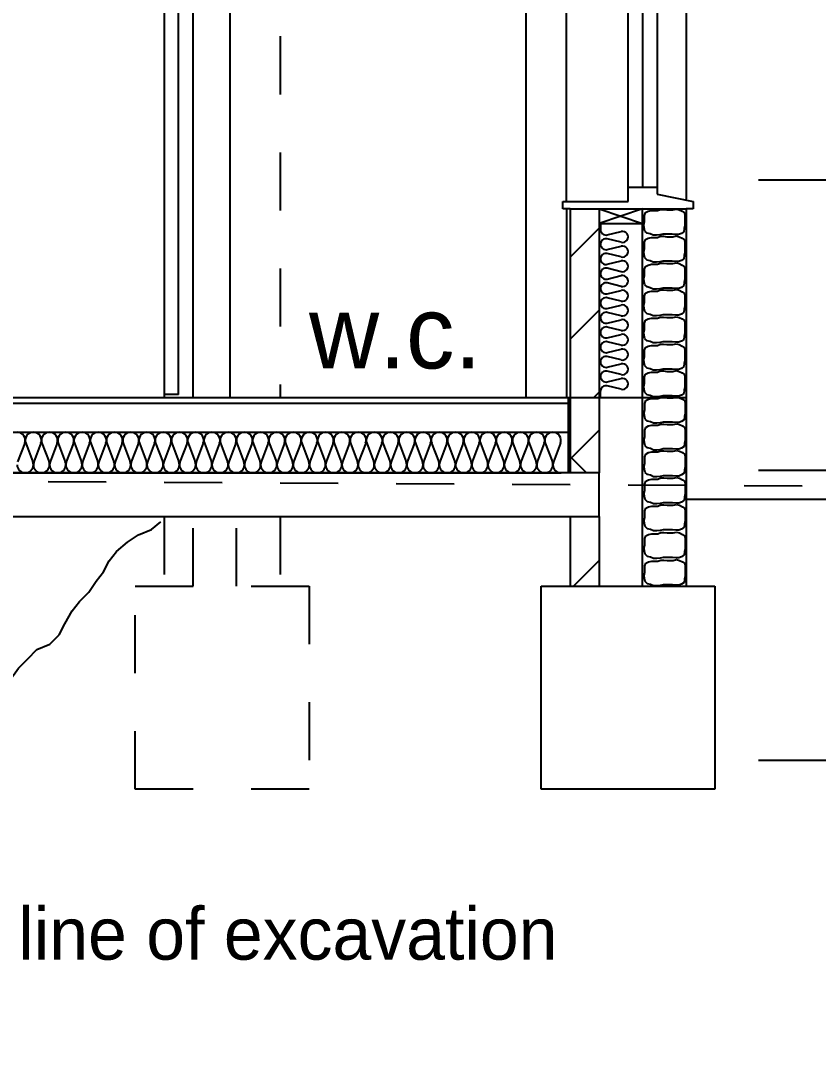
# Model space of a CAD drawing. Header units: millimetres. Extents: x -21022 to 21192, y -14865 to 14865.
# Drawn here: x 7305 to 10057, y 2224 to 5773 of the extents above; entities that cross this region are included whole.
import ezdxf

# ---------------------------------------------------------------- set-up
doc = ezdxf.new("R2010")
doc.units = ezdxf.units.MM
for name, pattern in [('BORDER', [16, 13, -1, 1, -1]), ('CENTER', [16, 9, -2, 3, -2]), ('HIDDEN', [16, 2, -2, 2, -2, 2, -2, 2, -2])]:
    doc.linetypes.add(name, pattern=pattern)
doc.layers.add('00_-_SECTIONS', color=7, linetype='Continuous', true_color=0xffffff)

# ---------------------------------------------------------------- blocks, each defined once
blk = doc.blocks.new('C866A69E')
at = {"layer": '00_-_SECTIONS', "color": 8, "linetype": 'BORDER', "ltscale": 100}
for p, q in [((2.4, 68.5), (6, 78.1)), ((6, 78.1), (15.6, 82.9)), ((15.6, 82.9), (26.4, 85.3)), ((26.4, 85.3), (37.3, 85.3)), ((37.3, 85.3), (48.1, 85.3)), ((48.1, 85.3), (57.7, 89)), ((57.7, 89), (68.5, 89)), ((68.5, 89), (79.3, 87.8)), ((79.3, 87.8), (90.2, 87.8)), ((90.2, 87.8), (101, 87.8)), ((101, 87.8), (111.8, 90.2)), ((111.8, 90.2), (122.6, 87.8)), ((122.6, 87.8), (132.2, 82.9)), ((132.2, 82.9), (140.6, 76.9)), ((140.6, 76.9), (141.8, 66.1)), ((0, 36.1), (2.4, 46.9)), ((1.2, 25.2), (0, 36.1)), ((2.4, 57.7), (2.4, 68.5)), ((2.4, 46.9), (2.4, 57.7)), ((141.8, 66.1), (141.8, 55.3)), ((141.8, 55.3), (141.8, 44.5)), ((141.8, 44.5), (141.8, 33.7)), ((3.6, 14.4), (1.2, 25.2)), ((12, 7.2), (3.6, 14.4)), ((22.8, 4.8), (12, 7.2)), ((32.5, 0), (22.8, 4.8)), ((55.3, 1.2), (44.5, 0)), ((66.1, 3.6), (55.3, 1.2)), ((76.9, 3.6), (66.1, 3.6)), ((87.8, 3.6), (76.9, 3.6)), ((98.6, 3.6), (87.8, 3.6)), ((109.4, 2.4), (98.6, 3.6)), ((120.2, 2.4), (109.4, 2.4)), ((129.8, 6), (120.2, 2.4)), ((138.2, 12), (129.8, 6)), ((139.4, 22.8), (138.2, 12)), ((141.8, 33.7), (139.4, 22.8)), ((44.5, 0), (32.5, 0))]:
    blk.add_line(p, q, dxfattribs=at)
blk = doc.blocks.new('99FFCC42')
at = {"layer": '00_-_SECTIONS', "color": 8, "linetype": 'CENTER', "ltscale": 100}
for p, q in [((19022.7, 5234.4), (21969.8, 5234.4)), ((19022.7, 4234.4), (21969.8, 4234.4)), ((19022.7, 3234.4), (21969.8, 3234.4))]:
    blk.add_line(p, q, dxfattribs=at)
blk = doc.blocks.new('EC732146')
at = {"layer": '00_-_SECTIONS', "linetype": 'Continuous', "ltscale": 100}
h = blk.add_hatch(dxfattribs=at)
h.set_pattern_fill('AR-SAND', color=1, scale=100, angle=45, style=0)
h.paths.add_polyline_path([(0, 0), (3514.9, 0), (3514.9, 100), (0, 100)])
at = {"layer": '00_-_SECTIONS', "color": 1, "linetype": 'Continuous', "ltscale": 100}
for p, q in [((0, 100), (3509.9, 100)), ((209.9, 0), (3509.9, 0))]:
    blk.add_line(p, q, dxfattribs=at)
blk = doc.blocks.new('544A94E0')
at = {"layer": '00_-_SECTIONS', "color": 8, "linetype": 'BORDER', "ltscale": 100}
for p, q in [((2.4, 68.5), (6, 78.1)), ((6, 78.1), (15.6, 82.9)), ((15.6, 82.9), (26.4, 85.3)), ((26.4, 85.3), (37.3, 85.3)), ((37.3, 85.3), (48.1, 85.3)), ((48.1, 85.3), (57.7, 89)), ((57.7, 89), (68.5, 89)), ((68.5, 89), (79.3, 87.8)), ((79.3, 87.8), (90.2, 87.8)), ((90.2, 87.8), (101, 87.8)), ((101, 87.8), (111.8, 90.2)), ((111.8, 90.2), (122.6, 87.8)), ((122.6, 87.8), (132.2, 82.9)), ((132.2, 82.9), (140.6, 76.9)), ((140.6, 76.9), (141.8, 66.1)), ((0, 36.1), (2.4, 46.9)), ((1.2, 25.2), (0, 36.1)), ((2.4, 57.7), (2.4, 68.5)), ((2.4, 46.9), (2.4, 57.7)), ((141.8, 66.1), (141.8, 55.3)), ((141.8, 55.3), (141.8, 44.5)), ((141.8, 44.5), (141.8, 33.7)), ((3.6, 14.4), (1.2, 25.2)), ((12, 7.2), (3.6, 14.4)), ((22.8, 4.8), (12, 7.2)), ((32.5, 0), (22.8, 4.8)), ((55.3, 1.2), (44.5, 0)), ((66.1, 3.6), (55.3, 1.2)), ((76.9, 3.6), (66.1, 3.6)), ((87.8, 3.6), (76.9, 3.6)), ((98.6, 3.6), (87.8, 3.6)), ((109.4, 2.4), (98.6, 3.6)), ((120.2, 2.4), (109.4, 2.4)), ((129.8, 6), (120.2, 2.4)), ((138.2, 12), (129.8, 6)), ((139.4, 22.8), (138.2, 12)), ((141.8, 33.7), (139.4, 22.8)), ((44.5, 0), (32.5, 0))]:
    blk.add_line(p, q, dxfattribs=at)
blk = doc.blocks.new('5E2A7712')
at = {"layer": '00_-_SECTIONS', "color": 8, "linetype": 'BORDER', "ltscale": 100}
for p, q in [((2.4, 68.5), (6, 78.1)), ((6, 78.1), (15.6, 82.9)), ((15.6, 82.9), (26.4, 85.3)), ((26.4, 85.3), (37.3, 85.3)), ((37.3, 85.3), (48.1, 85.3)), ((48.1, 85.3), (57.7, 89)), ((57.7, 89), (68.5, 89)), ((68.5, 89), (79.3, 87.8)), ((79.3, 87.8), (90.2, 87.8)), ((90.2, 87.8), (101, 87.8)), ((101, 87.8), (111.8, 90.2)), ((111.8, 90.2), (122.6, 87.8)), ((122.6, 87.8), (132.2, 82.9)), ((132.2, 82.9), (140.6, 76.9)), ((140.6, 76.9), (141.8, 66.1)), ((0, 36.1), (2.4, 46.9)), ((1.2, 25.2), (0, 36.1)), ((2.4, 57.7), (2.4, 68.5)), ((2.4, 46.9), (2.4, 57.7)), ((141.8, 66.1), (141.8, 55.3)), ((141.8, 55.3), (141.8, 44.5)), ((141.8, 44.5), (141.8, 33.7)), ((3.6, 14.4), (1.2, 25.2)), ((12, 7.2), (3.6, 14.4)), ((22.8, 4.8), (12, 7.2)), ((32.5, 0), (22.8, 4.8)), ((44.5, 0), (32.5, 0)), ((55.3, 1.2), (44.5, 0)), ((66.1, 3.6), (55.3, 1.2)), ((76.9, 3.6), (66.1, 3.6)), ((87.8, 3.6), (76.9, 3.6)), ((98.6, 3.6), (87.8, 3.6)), ((109.4, 2.4), (98.6, 3.6)), ((120.2, 2.4), (109.4, 2.4)), ((129.8, 6), (120.2, 2.4)), ((138.2, 12), (129.8, 6)), ((139.4, 22.8), (138.2, 12)), ((141.8, 33.7), (139.4, 22.8))]:
    blk.add_line(p, q, dxfattribs=at)
blk = doc.blocks.new('2D7B7182')
at = {"layer": '00_-_SECTIONS', "color": 8, "linetype": 'BORDER', "ltscale": 100}
for p, q in [((2.4, 68.5), (6, 78.1)), ((6, 78.1), (15.6, 82.9)), ((15.6, 82.9), (26.4, 85.3)), ((26.4, 85.3), (37.3, 85.3)), ((37.3, 85.3), (48.1, 85.3)), ((48.1, 85.3), (57.7, 89)), ((57.7, 89), (68.5, 89)), ((68.5, 89), (79.3, 87.8)), ((79.3, 87.8), (90.2, 87.8)), ((90.2, 87.8), (101, 87.8)), ((101, 87.8), (111.8, 90.2)), ((111.8, 90.2), (122.6, 87.8)), ((122.6, 87.8), (132.2, 82.9)), ((132.2, 82.9), (140.6, 76.9)), ((140.6, 76.9), (141.8, 66.1)), ((0, 36.1), (2.4, 46.9)), ((1.2, 25.2), (0, 36.1)), ((2.4, 57.7), (2.4, 68.5)), ((2.4, 46.9), (2.4, 57.7)), ((141.8, 66.1), (141.8, 55.3)), ((141.8, 55.3), (141.8, 44.5)), ((141.8, 44.5), (141.8, 33.7)), ((3.6, 14.4), (1.2, 25.2)), ((12, 7.2), (3.6, 14.4)), ((22.8, 4.8), (12, 7.2)), ((32.5, 0), (22.8, 4.8)), ((44.5, 0), (32.5, 0)), ((55.3, 1.2), (44.5, 0)), ((66.1, 3.6), (55.3, 1.2)), ((76.9, 3.6), (66.1, 3.6)), ((87.8, 3.6), (76.9, 3.6)), ((98.6, 3.6), (87.8, 3.6)), ((109.4, 2.4), (98.6, 3.6)), ((120.2, 2.4), (109.4, 2.4)), ((129.8, 6), (120.2, 2.4)), ((138.2, 12), (129.8, 6)), ((139.4, 22.8), (138.2, 12)), ((141.8, 33.7), (139.4, 22.8))]:
    blk.add_line(p, q, dxfattribs=at)
blk = doc.blocks.new('61BDB55B')
at = {"layer": '00_-_SECTIONS', "color": 8, "linetype": 'BORDER', "ltscale": 100}
for p, q in [((2.4, 68.5), (6, 78.1)), ((6, 78.1), (15.6, 82.9)), ((15.6, 82.9), (26.4, 85.3)), ((26.4, 85.3), (37.3, 85.3)), ((37.3, 85.3), (48.1, 85.3)), ((48.1, 85.3), (57.7, 89)), ((57.7, 89), (68.5, 89)), ((68.5, 89), (79.3, 87.8)), ((79.3, 87.8), (90.2, 87.8)), ((90.2, 87.8), (101, 87.8)), ((101, 87.8), (111.8, 90.2)), ((111.8, 90.2), (122.6, 87.8)), ((122.6, 87.8), (132.2, 82.9)), ((132.2, 82.9), (140.6, 76.9)), ((140.6, 76.9), (141.8, 66.1)), ((0, 36.1), (2.4, 46.9)), ((1.2, 25.2), (0, 36.1)), ((2.4, 57.7), (2.4, 68.5)), ((2.4, 46.9), (2.4, 57.7)), ((141.8, 66.1), (141.8, 55.3)), ((141.8, 55.3), (141.8, 44.5)), ((141.8, 44.5), (141.8, 33.7)), ((3.6, 14.4), (1.2, 25.2)), ((12, 7.2), (3.6, 14.4)), ((22.8, 4.8), (12, 7.2)), ((32.5, 0), (22.8, 4.8)), ((44.5, 0), (32.5, 0)), ((55.3, 1.2), (44.5, 0)), ((66.1, 3.6), (55.3, 1.2)), ((76.9, 3.6), (66.1, 3.6)), ((87.8, 3.6), (76.9, 3.6)), ((98.6, 3.6), (87.8, 3.6)), ((109.4, 2.4), (98.6, 3.6)), ((120.2, 2.4), (109.4, 2.4)), ((129.8, 6), (120.2, 2.4)), ((138.2, 12), (129.8, 6)), ((139.4, 22.8), (138.2, 12)), ((141.8, 33.7), (139.4, 22.8))]:
    blk.add_line(p, q, dxfattribs=at)
blk = doc.blocks.new('2ED6D844')
at = {"layer": '00_-_SECTIONS', "color": 4, "linetype": 'BORDER', "ltscale": 100}
for p, q in [((0, 0), (0, 260)), ((0, 260), (405, 260))]:
    blk.add_line(p, q, dxfattribs=at)
blk = doc.blocks.new('8A2011B0')
at = {"layer": '00_-_SECTIONS', "linetype": 'Continuous', "ltscale": 100}
h = blk.add_hatch(dxfattribs=at)
h.set_pattern_fill('AR-CONC', color=1, scale=100, angle=30, style=0)
h.paths.add_polyline_path([(28283.4, 12593.3), (27683.4, 12593.3), (27683.4, 13293.3), (27783.4, 13293.3), (28183.4, 13293.3), (28283.4, 13293.3)])
h = blk.add_hatch(dxfattribs=at)
h.set_pattern_fill('AR-CONC', color=1, scale=100, angle=30, style=0)
h.paths.add_polyline_path([(29683.4, 12593.3), (29083.4, 12593.3), (29083.4, 13293.3), (29183.4, 13293.3), (29583.4, 13293.3), (29683.4, 13293.3)])
at = {"layer": '00_-_SECTIONS', "color": 8, "linetype": 'HIDDEN', "ltscale": 100}
blk.add_line((28183.4, 16387.8), (28183.4, 13943.3), dxfattribs=at)
at = {"layer": '00_-_SECTIONS', "color": 1, "linetype": 'Continuous', "ltscale": 100}
for p, q in [((27783.4, 15993.3), (27783.4, 13943.3)), ((27833.4, 13953.3), (27833.4, 15993.3)), ((27883.4, 13943.3), (27883.4, 15993.3)), ((27833.4, 13953.3), (27783.4, 13953.3)), ((25878.4, 13943.3), (29178.4, 13943.3))]:
    blk.add_line(p, q, dxfattribs=at)
at = {"layer": '00_-_SECTIONS', "color": 4, "linetype": 'Continuous', "ltscale": 100}
for p, q in [((29583.4, 13593.3), (30583.4, 13593.3)), ((29083.4, 13293.3), (29683.4, 13293.3)), ((29083.4, 12593.3), (29083.4, 13293.3)), ((29683.4, 13293.3), (29683.4, 12593.3)), ((29683.4, 12593.3), (29083.4, 12593.3))]:
    blk.add_line(p, q, dxfattribs=at)
at = {"layer": '00_-_SECTIONS', "color": 1, "linetype": 'HIDDEN', "ltscale": 100}
for p, q in [((27783.4, 13533.3), (27783.4, 13293.3)), ((27883.4, 13293.3), (27883.4, 13533.3)), ((28033.4, 13293.3), (28033.4, 13533.3)), ((28183.4, 13533.3), (28183.4, 13293.3)), ((27683.4, 13293.3), (28283.4, 13293.3)), ((27683.4, 12593.3), (27683.4, 13293.3)), ((28283.4, 13293.3), (28283.4, 12593.3)), ((28283.4, 12593.3), (27683.4, 12593.3))]:
    blk.add_line(p, q, dxfattribs=at)
at = {"layer": '00_-_SECTIONS', "color": 15, "linetype": 'Continuous', "ltscale": 100}
blk.add_text('line of excavation', height=180, dxfattribs=at).set_placement((27280.3, 12005.9))
blk = doc.blocks.new('E2D6A182')
at = {"layer": '00_-_SECTIONS', "color": 8, "linetype": 'BORDER', "ltscale": 100}
for p, q in [((2.4, 68.5), (6, 78.1)), ((6, 78.1), (15.6, 82.9)), ((15.6, 82.9), (26.4, 85.3)), ((26.4, 85.3), (37.3, 85.3)), ((37.3, 85.3), (48.1, 85.3)), ((48.1, 85.3), (57.7, 89)), ((57.7, 89), (68.5, 89)), ((68.5, 89), (79.3, 87.8)), ((79.3, 87.8), (90.2, 87.8)), ((90.2, 87.8), (101, 87.8)), ((101, 87.8), (111.8, 90.2)), ((111.8, 90.2), (122.6, 87.8)), ((122.6, 87.8), (132.2, 82.9)), ((132.2, 82.9), (140.6, 76.9)), ((140.6, 76.9), (141.8, 66.1)), ((0, 36.1), (2.4, 46.9)), ((1.2, 25.2), (0, 36.1)), ((2.4, 57.7), (2.4, 68.5)), ((2.4, 46.9), (2.4, 57.7)), ((141.8, 66.1), (141.8, 55.3)), ((141.8, 55.3), (141.8, 44.5)), ((141.8, 44.5), (141.8, 33.7)), ((3.6, 14.4), (1.2, 25.2)), ((12, 7.2), (3.6, 14.4)), ((22.8, 4.8), (12, 7.2)), ((32.5, 0), (22.8, 4.8)), ((44.5, 0), (32.5, 0)), ((55.3, 1.2), (44.5, 0)), ((66.1, 3.6), (55.3, 1.2)), ((76.9, 3.6), (66.1, 3.6)), ((87.8, 3.6), (76.9, 3.6)), ((98.6, 3.6), (87.8, 3.6)), ((109.4, 2.4), (98.6, 3.6)), ((120.2, 2.4), (109.4, 2.4)), ((129.8, 6), (120.2, 2.4)), ((138.2, 12), (129.8, 6)), ((139.4, 22.8), (138.2, 12)), ((141.8, 33.7), (139.4, 22.8))]:
    blk.add_line(p, q, dxfattribs=at)
blk = doc.blocks.new('A4547C08')
at = {"layer": '00_-_SECTIONS', "color": 8, "linetype": 'BORDER', "ltscale": 100}
for p, q in [((2.4, 68.5), (6, 78.1)), ((6, 78.1), (15.6, 82.9)), ((15.6, 82.9), (26.4, 85.3)), ((26.4, 85.3), (37.3, 85.3)), ((37.3, 85.3), (48.1, 85.3)), ((48.1, 85.3), (57.7, 89)), ((57.7, 89), (68.5, 89)), ((68.5, 89), (79.3, 87.8)), ((79.3, 87.8), (90.2, 87.8)), ((90.2, 87.8), (101, 87.8)), ((101, 87.8), (111.8, 90.2)), ((111.8, 90.2), (122.6, 87.8)), ((122.6, 87.8), (132.2, 82.9)), ((132.2, 82.9), (140.6, 76.9)), ((140.6, 76.9), (141.8, 66.1)), ((0, 36.1), (2.4, 46.9)), ((1.2, 25.2), (0, 36.1)), ((2.4, 57.7), (2.4, 68.5)), ((2.4, 46.9), (2.4, 57.7)), ((141.8, 66.1), (141.8, 55.3)), ((141.8, 55.3), (141.8, 44.5)), ((141.8, 44.5), (141.8, 33.7)), ((3.6, 14.4), (1.2, 25.2)), ((12, 7.2), (3.6, 14.4)), ((22.8, 4.8), (12, 7.2)), ((32.5, 0), (22.8, 4.8)), ((55.3, 1.2), (44.5, 0)), ((66.1, 3.6), (55.3, 1.2)), ((76.9, 3.6), (66.1, 3.6)), ((87.8, 3.6), (76.9, 3.6)), ((98.6, 3.6), (87.8, 3.6)), ((109.4, 2.4), (98.6, 3.6)), ((120.2, 2.4), (109.4, 2.4)), ((129.8, 6), (120.2, 2.4)), ((138.2, 12), (129.8, 6)), ((139.4, 22.8), (138.2, 12)), ((141.8, 33.7), (139.4, 22.8)), ((44.5, 0), (32.5, 0))]:
    blk.add_line(p, q, dxfattribs=at)
blk = doc.blocks.new('1F99DC0F')
at = {"layer": '00_-_SECTIONS', "color": 8, "linetype": 'BORDER', "ltscale": 100}
for p, q in [((2.4, 68.5), (6, 78.1)), ((6, 78.1), (15.6, 82.9)), ((15.6, 82.9), (26.4, 85.3)), ((26.4, 85.3), (37.3, 85.3)), ((37.3, 85.3), (48.1, 85.3)), ((48.1, 85.3), (57.7, 89)), ((57.7, 89), (68.5, 89)), ((68.5, 89), (79.3, 87.8)), ((79.3, 87.8), (90.2, 87.8)), ((90.2, 87.8), (101, 87.8)), ((101, 87.8), (111.8, 90.2)), ((111.8, 90.2), (122.6, 87.8)), ((122.6, 87.8), (132.2, 82.9)), ((132.2, 82.9), (140.6, 76.9)), ((140.6, 76.9), (141.8, 66.1)), ((0, 36.1), (2.4, 46.9)), ((1.2, 25.2), (0, 36.1)), ((2.4, 57.7), (2.4, 68.5)), ((2.4, 46.9), (2.4, 57.7)), ((141.8, 66.1), (141.8, 55.3)), ((141.8, 55.3), (141.8, 44.5)), ((141.8, 44.5), (141.8, 33.7)), ((3.6, 14.4), (1.2, 25.2)), ((12, 7.2), (3.6, 14.4)), ((22.8, 4.8), (12, 7.2)), ((32.5, 0), (22.8, 4.8)), ((55.3, 1.2), (44.5, 0)), ((66.1, 3.6), (55.3, 1.2)), ((76.9, 3.6), (66.1, 3.6)), ((87.8, 3.6), (76.9, 3.6)), ((98.6, 3.6), (87.8, 3.6)), ((109.4, 2.4), (98.6, 3.6)), ((120.2, 2.4), (109.4, 2.4)), ((129.8, 6), (120.2, 2.4)), ((138.2, 12), (129.8, 6)), ((139.4, 22.8), (138.2, 12)), ((141.8, 33.7), (139.4, 22.8)), ((44.5, 0), (32.5, 0))]:
    blk.add_line(p, q, dxfattribs=at)
blk = doc.blocks.new('6A2D6F46')
at = {"layer": '00_-_SECTIONS', "color": 8, "linetype": 'BORDER', "ltscale": 100}
for p, q in [((2.4, 68.5), (6, 78.1)), ((6, 78.1), (15.6, 82.9)), ((15.6, 82.9), (26.4, 85.3)), ((26.4, 85.3), (37.3, 85.3)), ((37.3, 85.3), (48.1, 85.3)), ((48.1, 85.3), (57.7, 89)), ((57.7, 89), (68.5, 89)), ((68.5, 89), (79.3, 87.8)), ((79.3, 87.8), (90.2, 87.8)), ((90.2, 87.8), (101, 87.8)), ((101, 87.8), (111.8, 90.2)), ((111.8, 90.2), (122.6, 87.8)), ((122.6, 87.8), (132.2, 82.9)), ((132.2, 82.9), (140.6, 76.9)), ((140.6, 76.9), (141.8, 66.1)), ((0, 36.1), (2.4, 46.9)), ((1.2, 25.2), (0, 36.1)), ((2.4, 57.7), (2.4, 68.5)), ((2.4, 46.9), (2.4, 57.7)), ((141.8, 66.1), (141.8, 55.3)), ((141.8, 55.3), (141.8, 44.5)), ((141.8, 44.5), (141.8, 33.7)), ((3.6, 14.4), (1.2, 25.2)), ((12, 7.2), (3.6, 14.4)), ((22.8, 4.8), (12, 7.2)), ((32.5, 0), (22.8, 4.8)), ((55.3, 1.2), (44.5, 0)), ((66.1, 3.6), (55.3, 1.2)), ((76.9, 3.6), (66.1, 3.6)), ((87.8, 3.6), (76.9, 3.6)), ((98.6, 3.6), (87.8, 3.6)), ((109.4, 2.4), (98.6, 3.6)), ((120.2, 2.4), (109.4, 2.4)), ((129.8, 6), (120.2, 2.4)), ((138.2, 12), (129.8, 6)), ((139.4, 22.8), (138.2, 12)), ((141.8, 33.7), (139.4, 22.8)), ((44.5, 0), (32.5, 0))]:
    blk.add_line(p, q, dxfattribs=at)
blk = doc.blocks.new('677AA0E2')
at = {"layer": '00_-_SECTIONS', "color": 8, "linetype": 'BORDER', "ltscale": 100}
for p, q in [((2.4, 68.5), (6, 78.1)), ((6, 78.1), (15.6, 82.9)), ((15.6, 82.9), (26.4, 85.3)), ((26.4, 85.3), (37.3, 85.3)), ((37.3, 85.3), (48.1, 85.3)), ((48.1, 85.3), (57.7, 89)), ((57.7, 89), (68.5, 89)), ((68.5, 89), (79.3, 87.8)), ((79.3, 87.8), (90.2, 87.8)), ((90.2, 87.8), (101, 87.8)), ((101, 87.8), (111.8, 90.2)), ((111.8, 90.2), (122.6, 87.8)), ((122.6, 87.8), (132.2, 82.9)), ((132.2, 82.9), (140.6, 76.9)), ((140.6, 76.9), (141.8, 66.1)), ((0, 36.1), (2.4, 46.9)), ((1.2, 25.2), (0, 36.1)), ((2.4, 57.7), (2.4, 68.5)), ((2.4, 46.9), (2.4, 57.7)), ((141.8, 66.1), (141.8, 55.3)), ((141.8, 55.3), (141.8, 44.5)), ((141.8, 44.5), (141.8, 33.7)), ((3.6, 14.4), (1.2, 25.2)), ((12, 7.2), (3.6, 14.4)), ((22.8, 4.8), (12, 7.2)), ((32.5, 0), (22.8, 4.8)), ((44.5, 0), (32.5, 0)), ((55.3, 1.2), (44.5, 0)), ((66.1, 3.6), (55.3, 1.2)), ((76.9, 3.6), (66.1, 3.6)), ((87.8, 3.6), (76.9, 3.6)), ((98.6, 3.6), (87.8, 3.6)), ((109.4, 2.4), (98.6, 3.6)), ((120.2, 2.4), (109.4, 2.4)), ((129.8, 6), (120.2, 2.4)), ((138.2, 12), (129.8, 6)), ((139.4, 22.8), (138.2, 12)), ((141.8, 33.7), (139.4, 22.8))]:
    blk.add_line(p, q, dxfattribs=at)
blk = doc.blocks.new('8316827D')
at = {"layer": '00_-_SECTIONS', "color": 8, "linetype": 'BORDER', "ltscale": 100}
for p, q in [((2.4, 68.5), (6, 78.1)), ((6, 78.1), (15.6, 82.9)), ((15.6, 82.9), (26.4, 85.3)), ((26.4, 85.3), (37.3, 85.3)), ((37.3, 85.3), (48.1, 85.3)), ((48.1, 85.3), (57.7, 89)), ((57.7, 89), (68.5, 89)), ((68.5, 89), (79.3, 87.8)), ((79.3, 87.8), (90.2, 87.8)), ((90.2, 87.8), (101, 87.8)), ((101, 87.8), (111.8, 90.2)), ((111.8, 90.2), (122.6, 87.8)), ((122.6, 87.8), (132.2, 82.9)), ((132.2, 82.9), (140.6, 76.9)), ((140.6, 76.9), (141.8, 66.1)), ((0, 36.1), (2.4, 46.9)), ((1.2, 25.2), (0, 36.1)), ((2.4, 57.7), (2.4, 68.5)), ((2.4, 46.9), (2.4, 57.7)), ((141.8, 66.1), (141.8, 55.3)), ((141.8, 55.3), (141.8, 44.5)), ((141.8, 44.5), (141.8, 33.7)), ((3.6, 14.4), (1.2, 25.2)), ((12, 7.2), (3.6, 14.4)), ((22.8, 4.8), (12, 7.2)), ((32.5, 0), (22.8, 4.8)), ((55.3, 1.2), (44.5, 0)), ((66.1, 3.6), (55.3, 1.2)), ((76.9, 3.6), (66.1, 3.6)), ((87.8, 3.6), (76.9, 3.6)), ((98.6, 3.6), (87.8, 3.6)), ((109.4, 2.4), (98.6, 3.6)), ((120.2, 2.4), (109.4, 2.4)), ((129.8, 6), (120.2, 2.4)), ((138.2, 12), (129.8, 6)), ((139.4, 22.8), (138.2, 12)), ((141.8, 33.7), (139.4, 22.8)), ((44.5, 0), (32.5, 0))]:
    blk.add_line(p, q, dxfattribs=at)
blk = doc.blocks.new('3CD9E739')
at = {"layer": '00_-_SECTIONS', "color": 8, "linetype": 'BORDER', "ltscale": 100}
for p, q in [((2.4, 68.5), (6, 78.1)), ((6, 78.1), (15.6, 82.9)), ((15.6, 82.9), (26.4, 85.3)), ((26.4, 85.3), (37.3, 85.3)), ((37.3, 85.3), (48.1, 85.3)), ((48.1, 85.3), (57.7, 89)), ((57.7, 89), (68.5, 89)), ((68.5, 89), (79.3, 87.8)), ((79.3, 87.8), (90.2, 87.8)), ((90.2, 87.8), (101, 87.8)), ((101, 87.8), (111.8, 90.2)), ((111.8, 90.2), (122.6, 87.8)), ((122.6, 87.8), (132.2, 82.9)), ((132.2, 82.9), (140.6, 76.9)), ((140.6, 76.9), (141.8, 66.1)), ((0, 36.1), (2.4, 46.9)), ((1.2, 25.2), (0, 36.1)), ((2.4, 57.7), (2.4, 68.5)), ((2.4, 46.9), (2.4, 57.7)), ((141.8, 66.1), (141.8, 55.3)), ((141.8, 55.3), (141.8, 44.5)), ((141.8, 44.5), (141.8, 33.7)), ((3.6, 14.4), (1.2, 25.2)), ((12, 7.2), (3.6, 14.4)), ((22.8, 4.8), (12, 7.2)), ((32.5, 0), (22.8, 4.8)), ((44.5, 0), (32.5, 0)), ((55.3, 1.2), (44.5, 0)), ((66.1, 3.6), (55.3, 1.2)), ((76.9, 3.6), (66.1, 3.6)), ((87.8, 3.6), (76.9, 3.6)), ((98.6, 3.6), (87.8, 3.6)), ((109.4, 2.4), (98.6, 3.6)), ((120.2, 2.4), (109.4, 2.4)), ((129.8, 6), (120.2, 2.4)), ((138.2, 12), (129.8, 6)), ((139.4, 22.8), (138.2, 12)), ((141.8, 33.7), (139.4, 22.8))]:
    blk.add_line(p, q, dxfattribs=at)
blk = doc.blocks.new('F3F446BC')
at = {"layer": '00_-_SECTIONS', "color": 8, "linetype": 'BORDER', "ltscale": 100}
for p, q in [((2.4, 68.5), (6, 78.1)), ((6, 78.1), (15.6, 82.9)), ((15.6, 82.9), (26.4, 85.3)), ((26.4, 85.3), (37.3, 85.3)), ((37.3, 85.3), (48.1, 85.3)), ((48.1, 85.3), (57.7, 89)), ((57.7, 89), (68.5, 89)), ((68.5, 89), (79.3, 87.8)), ((79.3, 87.8), (90.2, 87.8)), ((90.2, 87.8), (101, 87.8)), ((101, 87.8), (111.8, 90.2)), ((111.8, 90.2), (122.6, 87.8)), ((122.6, 87.8), (132.2, 82.9)), ((132.2, 82.9), (140.6, 76.9)), ((140.6, 76.9), (141.8, 66.1)), ((0, 36.1), (2.4, 46.9)), ((1.2, 25.2), (0, 36.1)), ((2.4, 57.7), (2.4, 68.5)), ((2.4, 46.9), (2.4, 57.7)), ((141.8, 66.1), (141.8, 55.3)), ((141.8, 55.3), (141.8, 44.5)), ((141.8, 44.5), (141.8, 33.7)), ((3.6, 14.4), (1.2, 25.2)), ((12, 7.2), (3.6, 14.4)), ((22.8, 4.8), (12, 7.2)), ((32.5, 0), (22.8, 4.8)), ((44.5, 0), (32.5, 0)), ((55.3, 1.2), (44.5, 0)), ((66.1, 3.6), (55.3, 1.2)), ((76.9, 3.6), (66.1, 3.6)), ((87.8, 3.6), (76.9, 3.6)), ((98.6, 3.6), (87.8, 3.6)), ((109.4, 2.4), (98.6, 3.6)), ((120.2, 2.4), (109.4, 2.4)), ((129.8, 6), (120.2, 2.4)), ((138.2, 12), (129.8, 6)), ((139.4, 22.8), (138.2, 12)), ((141.8, 33.7), (139.4, 22.8))]:
    blk.add_line(p, q, dxfattribs=at)
blk = doc.blocks.new('9B010AAF')
at = {"layer": '00_-_SECTIONS', "color": 9, "linetype": 'HIDDEN', "ltscale": 100}
blk.add_line((29867, 1490), (24643.9, 1520), dxfattribs=at)
blk = doc.blocks.new('AB9BF90C')
at = {"layer": '00_-_SECTIONS', "color": 1, "linetype": 'Continuous', "ltscale": 100}
for p, q in [((225, 25), (225, 1042)), ((325, 1050), (325, 50)), ((425, 1050), (425, 33.3)), ((12.5, 25), (12.5, 1001.8)), ((225, 1000), (325, 1000)), ((275, 1000), (275, 75)), ((225, 75), (325, 75)), ((325, 50), (450, 25)), ((0, 0), (0, 25)), ((0, 25), (225, 25)), ((25, 0), (0, 0)), ((450, 0), (425, 0)), ((450, 25), (450, 0))]:
    blk.add_line(p, q, dxfattribs=at)
blk = doc.blocks.new('940153C9')
at = {"layer": '00_-_SECTIONS', "linetype": 'Continuous', "ltscale": 100}
h = blk.add_hatch(dxfattribs=at)
h.set_pattern_fill('AR-CONC', color=1, scale=100, angle=30, style=0)
h.paths.add_polyline_path([(15787.1, 510), (12482.1, 510), (12267.1, 510), (12267.1, 660), (15787.1, 660), (15887.1, 660), (15887.1, 510)])
at = {"layer": '00_-_SECTIONS', "color": 3, "linetype": 'Continuous', "ltscale": 100}
for p, q in [((15887.1, 660), (12482.1, 660)), ((15887.1, 510), (15887.1, 660)), ((12272.2, 510), (15887.1, 510))]:
    blk.add_line(p, q, dxfattribs=at)
blk = doc.blocks.new('ACA546F8')
at = {"layer": '00_-_SECTIONS', "linetype": 'Continuous', "ltscale": 100}
h = blk.add_hatch(dxfattribs=at)
h.set_pattern_fill('_USER', color=1, scale=200, angle=45, style=0, pattern_type=0)
h.set_pattern_definition([(45, (0, 0), (-141.4214, 141.4214), [])])
h.paths.add_polyline_path([(10180.2, 650), (10180.2, 1300), (10280.2, 1300), (10280.2, 1250), (10280.2, 650)])
h = blk.add_hatch(dxfattribs=at)
h.set_pattern_fill('net', color=1, scale=100, angle=45, style=0)
h.set_pattern_definition([(45, (0, 0), (-224.506, 224.506), []), (135, (0, 0), (-224.506, -224.506), [])])
h.paths.add_polyline_path([(10180.2, 390), (10180.2, 650), (10280.2, 650), (10280.2, 390)])
h.paths.add_polyline_path([(10180.2, 0), (10180.2, 240), (10280.2, 240), (10280.2, 0)])
at = {"layer": '00_-_SECTIONS', "color": 1, "linetype": 'Continuous', "ltscale": 100}
for p, q in [((10167.7, 1300), (10167.7, 650)), ((10280.2, 1300), (10280.2, 390)), ((10280.2, 1300), (10430.2, 1250)), ((10430.2, 1300), (10280.2, 1250)), ((10430.2, 0), (10430.2, 1300)), ((10280.2, 1250), (10430.2, 1250)), ((10285.2, 1250), (10285.2, 1228.7)), ((10308.7, 1210.2), (10356.8, 1221.8)), ((10356.8, 1184.9), (10308.7, 1196.5)), ((10308.7, 1159.5), (10356.8, 1171.1)), ((10356.8, 1134.2), (10308.7, 1145.8)), ((10308.7, 1108.9), (10356.8, 1120.5)), ((10356.8, 1083.5), (10308.7, 1095.1)), ((10308.7, 1058.2), (10356.8, 1069.8)), ((10356.8, 1032.9), (10308.7, 1044.5)), ((10308.7, 1007.5), (10356.8, 1019.1)), ((10356.8, 982.2), (10308.7, 993.8)), ((10308.7, 956.9), (10356.8, 968.5)), ((10356.8, 931.5), (10308.7, 943.1)), ((10308.7, 906.2), (10356.8, 917.8)), ((10356.8, 880.9), (10308.7, 892.5)), ((10308.7, 855.5), (10356.8, 867.1)), ((10356.8, 830.2), (10308.7, 841.8)), ((10308.7, 804.9), (10356.8, 816.5)), ((10356.8, 779.5), (10308.7, 791.1)), ((10308.7, 754.2), (10356.8, 765.8)), ((10356.8, 728.9), (10308.7, 740.5)), ((10308.7, 703.5), (10356.8, 715.1)), ((10356.8, 678.2), (10308.7, 689.8)), ((10285.2, 650), (10285.2, 671.3)), ((10285.2, 650), (10285.2, 650)), ((10280.2, 240), (10280.2, 0))]:
    blk.add_line(p, q, dxfattribs=at)
at = {"layer": '00_-_SECTIONS', "color": 3, "linetype": 'Continuous', "ltscale": 100}
for p, q in [((10180.2, 1300), (10180.2, 390)), ((10180.2, 1300), (10580.2, 1300)), ((10580.2, 1300), (10580.2, 0)), ((10180.2, 240), (10180.2, 0))]:
    blk.add_line(p, q, dxfattribs=at)
at = {"layer": '00_-_SECTIONS', "color": 1, "linetype": 'Continuous', "ltscale": 100}
for centre, start, end in [((10304.2, 1228.7), 180, 283.5697), ((10304.2, 1228.7), 180, 283.5697), ((10361.2, 1203.3), 256.4303, 103.5697), ((10361.2, 1203.3), 256.4303, 103.5697), ((10304.2, 1178), 76.4303, 180), ((10304.2, 1178), 76.4303, 180), ((10304.2, 1178), 180, 283.5697), ((10304.2, 1178), 180, 283.5697), ((10361.2, 1152.7), 256.4303, 103.5697), ((10361.2, 1152.7), 256.4303, 103.5697), ((10304.2, 1127.3), 76.4303, 180), ((10304.2, 1127.3), 76.4303, 180), ((10304.2, 1127.3), 180, 283.5697), ((10304.2, 1127.3), 180, 283.5697), ((10361.2, 1102), 256.4303, 103.5697), ((10361.2, 1102), 256.4303, 103.5697), ((10304.2, 1076.7), 76.4303, 180), ((10304.2, 1076.7), 76.4303, 180), ((10304.2, 1076.7), 180, 283.5697), ((10304.2, 1076.7), 180, 283.5697), ((10361.2, 1051.3), 256.4303, 103.5697), ((10361.2, 1051.3), 256.4303, 103.5697), ((10304.2, 1026), 76.4303, 180), ((10304.2, 1026), 76.4303, 180), ((10304.2, 1026), 180, 283.5697), ((10304.2, 1026), 180, 283.5697), ((10304.2, 975.3), 76.4303, 180), ((10304.2, 975.3), 76.4303, 180), ((10361.2, 1000.7), 256.4303, 103.5697), ((10361.2, 1000.7), 256.4303, 103.5697), ((10304.2, 975.3), 180, 283.5697), ((10304.2, 975.3), 180, 283.5697), ((10361.2, 950), 256.4303, 103.5697), ((10361.2, 950), 256.4303, 103.5697), ((10304.2, 924.7), 76.4303, 180), ((10304.2, 924.7), 76.4303, 180), ((10304.2, 924.7), 180, 283.5697), ((10304.2, 924.7), 180, 283.5697), ((10304.2, 874), 76.4303, 180), ((10304.2, 874), 76.4303, 180), ((10361.2, 899.3), 256.4303, 103.5697), ((10361.2, 899.3), 256.4303, 103.5697), ((10304.2, 874), 180, 283.5697), ((10304.2, 874), 180, 283.5697), ((10361.2, 848.7), 256.4303, 103.5697), ((10361.2, 848.7), 256.4303, 103.5697), ((10304.2, 823.3), 76.4303, 180), ((10304.2, 823.3), 76.4303, 180), ((10304.2, 823.3), 180, 283.5697), ((10304.2, 823.3), 180, 283.5697), ((10361.2, 798), 256.4303, 103.5697), ((10361.2, 798), 256.4303, 103.5697), ((10304.2, 772.7), 76.4303, 180), ((10304.2, 772.7), 76.4303, 180), ((10304.2, 772.7), 180, 283.5697), ((10304.2, 772.7), 180, 283.5697), ((10361.2, 747.3), 256.4303, 103.5697), ((10361.2, 747.3), 256.4303, 103.5697), ((10304.2, 722), 76.4303, 180), ((10304.2, 722), 76.4303, 180), ((10304.2, 722), 180, 283.5697), ((10304.2, 722), 180, 283.5697), ((10361.2, 696.7), 256.4303, 103.5697), ((10361.2, 696.7), 256.4303, 103.5697), ((10304.2, 671.3), 76.4303, 180), ((10304.2, 671.3), 76.4303, 180)]:
    blk.add_arc(centre, 19, start, end, dxfattribs=at)
blk = doc.blocks.new('1DD1EDF7')
at = {"layer": '00_-_SECTIONS', "color": 8, "linetype": 'BORDER', "ltscale": 100}
for p, q in [((2.4, 68.5), (6, 78.1)), ((6, 78.1), (15.6, 82.9)), ((15.6, 82.9), (26.4, 85.3)), ((26.4, 85.3), (37.3, 85.3)), ((37.3, 85.3), (48.1, 85.3)), ((48.1, 85.3), (57.7, 89)), ((57.7, 89), (68.5, 89)), ((68.5, 89), (79.3, 87.8)), ((79.3, 87.8), (90.2, 87.8)), ((90.2, 87.8), (101, 87.8)), ((101, 87.8), (111.8, 90.2)), ((111.8, 90.2), (122.6, 87.8)), ((122.6, 87.8), (132.2, 82.9)), ((132.2, 82.9), (140.6, 76.9)), ((140.6, 76.9), (141.8, 66.1)), ((0, 36.1), (2.4, 46.9)), ((1.2, 25.2), (0, 36.1)), ((2.4, 57.7), (2.4, 68.5)), ((2.4, 46.9), (2.4, 57.7)), ((141.8, 66.1), (141.8, 55.3)), ((141.8, 55.3), (141.8, 44.5)), ((141.8, 44.5), (141.8, 33.7)), ((3.6, 14.4), (1.2, 25.2)), ((12, 7.2), (3.6, 14.4)), ((22.8, 4.8), (12, 7.2)), ((32.5, 0), (22.8, 4.8)), ((55.3, 1.2), (44.5, 0)), ((66.1, 3.6), (55.3, 1.2)), ((76.9, 3.6), (66.1, 3.6)), ((87.8, 3.6), (76.9, 3.6)), ((98.6, 3.6), (87.8, 3.6)), ((109.4, 2.4), (98.6, 3.6)), ((120.2, 2.4), (109.4, 2.4)), ((129.8, 6), (120.2, 2.4)), ((138.2, 12), (129.8, 6)), ((139.4, 22.8), (138.2, 12)), ((141.8, 33.7), (139.4, 22.8)), ((44.5, 0), (32.5, 0))]:
    blk.add_line(p, q, dxfattribs=at)
blk = doc.blocks.new('064D9FF7')
at = {"layer": '00_-_SECTIONS', "color": 15, "linetype": 'Continuous', "ltscale": 100}
blk.add_text('w.c.', height=250, dxfattribs=at).set_placement((6532.8, 1744.2))
blk = doc.blocks.new('69ACBCD9')
at = {"layer": '00_-_SECTIONS', "color": 1, "linetype": 'HIDDEN', "ltscale": 100}
for p, q in [((1823.9, 2786.8), (1855.8, 2812.4)), ((1779.2, 2767.7), (1823.9, 2786.8)), ((1702.7, 2710.3), (1741, 2742.2)), ((1741, 2742.2), (1779.2, 2767.7)), ((1677.2, 2678.4), (1702.7, 2710.3)), ((1658.1, 2640.2), (1677.2, 2678.4)), ((1632.6, 2608.3), (1658.1, 2640.2)), ((1607.1, 2570), (1632.6, 2608.3)), ((1575.2, 2538.1), (1607.1, 2570)), ((1549.7, 2506.2), (1575.2, 2538.1)), ((1524.2, 2461.6), (1549.7, 2506.2)), ((1505, 2423.3), (1524.2, 2461.6)), ((1473.1, 2391.5), (1505, 2423.3)), ((1428.5, 2372.3), (1473.1, 2391.5)), ((1396.6, 2340.4), (1428.5, 2372.3)), ((1332.8, 2263.9), (1364.7, 2308.6)), ((1364.7, 2308.6), (1396.6, 2340.4)), ((1301, 2212.9), (1332.8, 2263.9)), ((1269.1, 2174.6), (1301, 2212.9)), ((1249.9, 2130), (1269.1, 2174.6)), ((1224.4, 2098.1), (1249.9, 2130)), ((1198.9, 2059.8), (1224.4, 2098.1)), ((1147.9, 2021.6), (1198.9, 2059.8)), ((1103.3, 1976.9), (1147.9, 2021.6)), ((1077.7, 1932.3), (1103.3, 1976.9)), ((1058.6, 1894), (1077.7, 1932.3)), ((1045.9, 1849.4), (1058.6, 1894)), ((1026.7, 1811.1), (1045.9, 1849.4)), ((1001.2, 1766.5), (1026.7, 1811.1)), ((975.7, 1728.2), (1001.2, 1766.5)), ((950.2, 1690), (975.7, 1728.2)), ((931.1, 1645.3), (950.2, 1690)), ((918.3, 1607.1), (931.1, 1645.3)), ((892.8, 1562.4), (918.3, 1607.1)), ((867.3, 1524.2), (892.8, 1562.4)), ((816.3, 1460.4), (841.8, 1492.3)), ((841.8, 1492.3), (867.3, 1524.2)), ((790.8, 1422.1), (816.3, 1460.4)), ((790.8, 1377.5), (790.8, 1422.1)), ((778, 1339.2), (790.8, 1377.5)), ((765.3, 1301), (778, 1339.2)), ((752.5, 1262.7), (765.3, 1301)), ((739.8, 1224.4), (752.5, 1262.7)), ((733.4, 1179.8), (739.8, 1224.4)), ((714.2, 1141.5), (733.4, 1179.8)), ((701.5, 1103.3), (714.2, 1141.5)), ((688.7, 1058.6), (701.5, 1103.3)), ((676, 1020.4), (688.7, 1058.6)), ((663.2, 956.6), (676, 1020.4)), ((663.2, 911.9), (663.2, 956.6)), ((637.7, 867.3), (663.2, 911.9)), ((612.2, 829), (637.7, 867.3)), ((612.2, 784.4), (612.2, 829)), ((599.5, 746.1), (612.2, 784.4)), ((593.1, 695.1), (599.5, 746.1)), ((599.5, 650.5), (593.1, 695.1)), ((593.1, 599.5), (599.5, 650.5)), ((580.3, 548.4), (593.1, 599.5)), ((573.9, 503.8), (580.3, 548.4)), ((554.8, 465.5), (573.9, 503.8)), ((548.4, 420.9), (554.8, 465.5)), ((529.3, 376.3), (548.4, 420.9)), ((510.2, 325.2), (529.3, 376.3)), ((484.7, 287), (510.2, 325.2)), ((484.7, 242.3), (484.7, 287)), ((484.7, 197.7), (484.7, 242.3)), ((471.9, 159.4), (484.7, 197.7)), ((446.4, 121.2), (471.9, 159.4)), ((427.3, 82.9), (446.4, 121.2)), ((401.8, 51), (427.3, 82.9)), ((363.5, 31.9), (401.8, 51)), ((0, 0), (38.3, 19.1)), ((38.3, 19.1), (82.9, 19.1)), ((82.9, 19.1), (127.5, 12.8)), ((127.5, 12.8), (172.2, 12.8)), ((172.2, 12.8), (216.8, 6.4)), ((216.8, 6.4), (267.8, 0)), ((267.8, 0), (312.5, 6.4)), ((312.5, 6.4), (363.5, 31.9))]:
    blk.add_line(p, q, dxfattribs=at)
blk = doc.blocks.new('9A8E9315')
at = {"layer": '00_-_SECTIONS', "color": 1, "linetype": 'Continuous', "ltscale": 100}
for p, q in [((1424.2, 102.1), (1399.8, 37.9)), ((1427.8, 102.1), (1452.2, 37.9)), ((1480.2, 102.1), (1455.8, 37.9)), ((1483.8, 102.1), (1508.2, 37.9)), ((1536.2, 102.1), (1511.8, 37.9)), ((1539.8, 102.1), (1564.2, 37.9)), ((1592.2, 102.1), (1567.8, 37.9)), ((1595.8, 102.1), (1620.2, 37.9)), ((1648.2, 102.1), (1623.8, 37.9)), ((1651.8, 102.1), (1676.2, 37.9)), ((1704.2, 102.1), (1679.8, 37.9)), ((1707.8, 102.1), (1732.2, 37.9)), ((1760.2, 102.1), (1735.8, 37.9)), ((1763.8, 102.1), (1788.2, 37.9)), ((1816.2, 102.1), (1791.8, 37.9)), ((1819.8, 102.1), (1844.2, 37.9)), ((1872.2, 102.1), (1847.8, 37.9)), ((1875.8, 102.1), (1900.2, 37.9)), ((1928.2, 102.1), (1903.8, 37.9)), ((1931.8, 102.1), (1956.2, 37.9)), ((1984.2, 102.1), (1959.8, 37.9)), ((1987.8, 102.1), (2012.2, 37.9)), ((2040.2, 102.1), (2015.8, 37.9)), ((2043.8, 102.1), (2068.2, 37.9)), ((2096.2, 102.1), (2071.8, 37.9)), ((2099.8, 102.1), (2124.2, 37.9)), ((2152.2, 102.1), (2127.8, 37.9)), ((2155.8, 102.1), (2180.2, 37.9)), ((2208.2, 102.1), (2183.8, 37.9)), ((2211.8, 102.1), (2236.2, 37.9)), ((2264.2, 102.1), (2239.8, 37.9)), ((2267.8, 102.1), (2292.2, 37.9)), ((2320.2, 102.1), (2295.8, 37.9)), ((2323.8, 102.1), (2348.2, 37.9)), ((2376.2, 102.1), (2351.8, 37.9)), ((2379.8, 102.1), (2404.2, 37.9)), ((2432.2, 102.1), (2407.8, 37.9)), ((2435.8, 102.1), (2460.2, 37.9)), ((2488.2, 102.1), (2463.8, 37.9)), ((2491.8, 102.1), (2516.2, 37.9)), ((2544.2, 102.1), (2519.8, 37.9)), ((2547.8, 102.1), (2572.2, 37.9)), ((2600.2, 102.1), (2575.8, 37.9)), ((2603.8, 102.1), (2628.2, 37.9)), ((2656.2, 102.1), (2631.8, 37.9)), ((2659.8, 102.1), (2684.2, 37.9)), ((2712.2, 102.1), (2687.8, 37.9)), ((2715.8, 102.1), (2740.2, 37.9)), ((2768.2, 102.1), (2743.8, 37.9)), ((2771.8, 102.1), (2796.2, 37.9)), ((2824.2, 102.1), (2799.8, 37.9)), ((2827.8, 102.1), (2852.2, 37.9)), ((2880.2, 102.1), (2855.8, 37.9)), ((2883.8, 102.1), (2908.2, 37.9)), ((2936.2, 102.1), (2911.8, 37.9)), ((2939.8, 102.1), (2964.2, 37.9)), ((2992.2, 102.1), (2967.8, 37.9)), ((2995.8, 102.1), (3020.2, 37.9)), ((3048.2, 102.1), (3023.8, 37.9)), ((3051.8, 102.1), (3076.2, 37.9)), ((3104.2, 102.1), (3079.8, 37.9)), ((3107.8, 102.1), (3132.2, 37.9)), ((3160.2, 102.1), (3135.8, 37.9)), ((3163.8, 102.1), (3188.2, 37.9)), ((3216.2, 102.1), (3191.8, 37.9)), ((3219.8, 102.1), (3244.2, 37.9)), ((3272.2, 102.1), (3247.8, 37.9)), ((1455.8, 37.9), (1454, 28)), ((1511.8, 37.9), (1510, 28)), ((1567.8, 37.9), (1566, 28)), ((1623.8, 37.9), (1622, 28)), ((1679.8, 37.9), (1678, 28)), ((1735.8, 37.9), (1734, 28)), ((1791.8, 37.9), (1790, 28)), ((1847.8, 37.9), (1846, 28)), ((1903.8, 37.9), (1902, 28)), ((1959.8, 37.9), (1958, 28)), ((2015.8, 37.9), (2014, 28)), ((2071.8, 37.9), (2070, 28)), ((2127.8, 37.9), (2126, 28)), ((2183.8, 37.9), (2182, 28)), ((2239.8, 37.9), (2238, 28)), ((2295.8, 37.9), (2294, 28)), ((2351.8, 37.9), (2350, 28)), ((2407.8, 37.9), (2406, 28)), ((2463.8, 37.9), (2462, 28)), ((2519.8, 37.9), (2518, 28)), ((2575.8, 37.9), (2574, 28)), ((2631.8, 37.9), (2630, 28)), ((2687.8, 37.9), (2686, 28)), ((2743.8, 37.9), (2742, 28)), ((2799.8, 37.9), (2798, 28)), ((2855.8, 37.9), (2854, 28)), ((2911.8, 37.9), (2910, 28)), ((2967.8, 37.9), (2966, 28)), ((3023.8, 37.9), (3022, 28)), ((3079.8, 37.9), (3078, 28)), ((3135.8, 37.9), (3134, 28)), ((3191.8, 37.9), (3190, 28)), ((3247.8, 37.9), (3246, 28)), ((1370, 0), (1426, 0)), ((1426, 0), (1482, 0)), ((1482, 0), (1538, 0)), ((1538, 0), (1594, 0)), ((1594, 0), (1650, 0)), ((1650, 0), (1706, 0)), ((1706, 0), (1762, 0)), ((1762, 0), (1818, 0)), ((1818, 0), (1874, 0)), ((1874, 0), (1930, 0)), ((1930, 0), (1986, 0)), ((1986, 0), (2042, 0)), ((2042, 0), (2098, 0)), ((2098, 0), (2154, 0)), ((2154, 0), (2210, 0)), ((2210, 0), (2266, 0)), ((2266, 0), (2322, 0)), ((2322, 0), (2378, 0)), ((2378, 0), (2434, 0)), ((2434, 0), (2490, 0)), ((2490, 0), (2546, 0)), ((2546, 0), (2602, 0)), ((2602, 0), (2658, 0)), ((2658, 0), (2714, 0)), ((2714, 0), (2770, 0)), ((2770, 0), (2826, 0)), ((2826, 0), (2882, 0)), ((2882, 0), (2938, 0)), ((2938, 0), (2994, 0)), ((2994, 0), (3050, 0)), ((3050, 0), (3106, 0)), ((3106, 0), (3162, 0)), ((3162, 0), (3218, 0)), ((3218, 0), (3274, 0)), ((3300, 0), (3274, 0)), ((3300, 0), (3300, 0))]:
    blk.add_line(p, q, dxfattribs=at)
for centre, start, end in [((1398, 112), 339.2034, 90), ((1398, 112), 339.2034, 90), ((1454, 112), 90, 200.7966), ((1454, 112), 90, 200.7966), ((1454, 112), 339.2034, 90), ((1454, 112), 339.2034, 90), ((1510, 112), 90, 200.7966), ((1510, 112), 90, 200.7966), ((1510, 112), 339.2034, 90), ((1510, 112), 339.2034, 90), ((1566, 112), 90, 200.7966), ((1566, 112), 90, 200.7966), ((1566, 112), 339.2034, 90), ((1566, 112), 339.2034, 90), ((1622, 112), 90, 200.7966), ((1622, 112), 90, 200.7966), ((1622, 112), 339.2034, 90), ((1622, 112), 339.2034, 90), ((1678, 112), 90, 200.7966), ((1678, 112), 90, 200.7966), ((1678, 112), 339.2034, 90), ((1678, 112), 339.2034, 90), ((1734, 112), 90, 200.7966), ((1734, 112), 90, 200.7966), ((1734, 112), 339.2034, 90), ((1734, 112), 339.2034, 90), ((1790, 112), 90, 200.7966), ((1790, 112), 90, 200.7966), ((1790, 112), 339.2034, 90), ((1790, 112), 339.2034, 90), ((1846, 112), 90, 200.7966), ((1846, 112), 90, 200.7966), ((1846, 112), 339.2034, 90), ((1846, 112), 339.2034, 90), ((1902, 112), 90, 200.7966), ((1902, 112), 90, 200.7966), ((1902, 112), 339.2034, 90), ((1902, 112), 339.2034, 90), ((1958, 112), 90, 200.7966), ((1958, 112), 90, 200.7966), ((1958, 112), 339.2034, 90), ((1958, 112), 339.2034, 90), ((2014, 112), 90, 200.7966), ((2014, 112), 90, 200.7966), ((2014, 112), 339.2034, 90), ((2014, 112), 339.2034, 90), ((2070, 112), 90, 200.7966), ((2070, 112), 90, 200.7966), ((2070, 112), 339.2034, 90), ((2070, 112), 339.2034, 90), ((2126, 112), 90, 200.7966), ((2126, 112), 90, 200.7966), ((2126, 112), 339.2034, 90), ((2126, 112), 339.2034, 90), ((2182, 112), 90, 200.7966), ((2182, 112), 90, 200.7966), ((2182, 112), 339.2034, 90), ((2182, 112), 339.2034, 90), ((2238, 112), 90, 200.7966), ((2238, 112), 90, 200.7966), ((2238, 112), 339.2034, 90), ((2238, 112), 339.2034, 90), ((2294, 112), 90, 200.7966), ((2294, 112), 90, 200.7966), ((2294, 112), 339.2034, 90), ((2294, 112), 339.2034, 90), ((2350, 112), 90, 200.7966), ((2350, 112), 90, 200.7966), ((2350, 112), 339.2034, 90), ((2350, 112), 339.2034, 90), ((2406, 112), 90, 200.7966), ((2406, 112), 90, 200.7966), ((2406, 112), 339.2034, 90), ((2406, 112), 339.2034, 90), ((2462, 112), 90, 200.7966), ((2462, 112), 90, 200.7966), ((2462, 112), 339.2034, 90), ((2462, 112), 339.2034, 90), ((2518, 112), 90, 200.7966), ((2518, 112), 90, 200.7966), ((2518, 112), 339.2034, 90), ((2518, 112), 339.2034, 90), ((2574, 112), 90, 200.7966), ((2574, 112), 90, 200.7966), ((2574, 112), 339.2034, 90), ((2574, 112), 339.2034, 90), ((2630, 112), 90, 200.7966), ((2630, 112), 90, 200.7966), ((2630, 112), 339.2034, 90), ((2630, 112), 339.2034, 90), ((2686, 112), 90, 200.7966), ((2686, 112), 90, 200.7966), ((2686, 112), 339.2034, 90), ((2686, 112), 339.2034, 90), ((2742, 112), 90, 200.7966), ((2742, 112), 90, 200.7966), ((2742, 112), 339.2034, 90), ((2742, 112), 339.2034, 90), ((2798, 112), 90, 200.7966), ((2798, 112), 90, 200.7966), ((2798, 112), 339.2034, 90), ((2798, 112), 339.2034, 90), ((2854, 112), 90, 200.7966), ((2854, 112), 90, 200.7966), ((2854, 112), 339.2034, 90), ((2854, 112), 339.2034, 90), ((2910, 112), 90, 200.7966), ((2910, 112), 90, 200.7966), ((2910, 112), 339.2034, 90), ((2910, 112), 339.2034, 90), ((2966, 112), 90, 200.7966), ((2966, 112), 90, 200.7966), ((2966, 112), 339.2034, 90), ((2966, 112), 339.2034, 90), ((3022, 112), 90, 200.7966), ((3022, 112), 90, 200.7966), ((3022, 112), 339.2034, 90), ((3022, 112), 339.2034, 90), ((3078, 112), 90, 200.7966), ((3078, 112), 90, 200.7966), ((3078, 112), 339.2034, 90), ((3078, 112), 339.2034, 90), ((3134, 112), 90, 200.7966), ((3134, 112), 90, 200.7966), ((3134, 112), 339.2034, 90), ((3134, 112), 339.2034, 90), ((3190, 112), 90, 200.7966), ((3190, 112), 90, 200.7966), ((3190, 112), 339.2034, 90), ((3190, 112), 339.2034, 90), ((3246, 112), 90, 200.7966), ((3246, 112), 90, 200.7966), ((3246, 112), 339.2034, 90), ((3246, 112), 339.2034, 90), ((1426, 28), 0, 20.7966), ((1426, 28), 0, 20.7966), ((1482, 28), 0, 20.7966), ((1482, 28), 0, 20.7966), ((1538, 28), 0, 20.7966), ((1538, 28), 0, 20.7966), ((1594, 28), 0, 20.7966), ((1594, 28), 0, 20.7966), ((1650, 28), 0, 20.7966), ((1650, 28), 0, 20.7966), ((1706, 28), 0, 20.7966), ((1706, 28), 0, 20.7966), ((1762, 28), 0, 20.7966), ((1762, 28), 0, 20.7966), ((1818, 28), 0, 20.7966), ((1818, 28), 0, 20.7966), ((1874, 28), 0, 20.7966), ((1874, 28), 0, 20.7966), ((1930, 28), 0, 20.7966), ((1930, 28), 0, 20.7966), ((1986, 28), 0, 20.7966), ((1986, 28), 0, 20.7966), ((2042, 28), 0, 20.7966), ((2042, 28), 0, 20.7966), ((2098, 28), 0, 20.7966), ((2098, 28), 0, 20.7966), ((2154, 28), 0, 20.7966), ((2154, 28), 0, 20.7966), ((2210, 28), 0, 20.7966), ((2210, 28), 0, 20.7966), ((2266, 28), 0, 20.7966), ((2266, 28), 0, 20.7966), ((2322, 28), 0, 20.7966), ((2322, 28), 0, 20.7966), ((2378, 28), 0, 20.7966), ((2378, 28), 0, 20.7966), ((2434, 28), 0, 20.7966), ((2434, 28), 0, 20.7966), ((2490, 28), 0, 20.7966), ((2490, 28), 0, 20.7966), ((2546, 28), 0, 20.7966), ((2546, 28), 0, 20.7966), ((2602, 28), 0, 20.7966), ((2602, 28), 0, 20.7966), ((2658, 28), 0, 20.7966), ((2658, 28), 0, 20.7966), ((2714, 28), 0, 20.7966), ((2714, 28), 0, 20.7966), ((2770, 28), 0, 20.7966), ((2770, 28), 0, 20.7966), ((2826, 28), 0, 20.7966), ((2826, 28), 0, 20.7966), ((2882, 28), 0, 20.7966), ((2882, 28), 0, 20.7966), ((2938, 28), 0, 20.7966), ((2938, 28), 0, 20.7966), ((2994, 28), 0, 20.7966), ((2994, 28), 0, 20.7966), ((3050, 28), 0, 20.7966), ((3050, 28), 0, 20.7966), ((3106, 28), 0, 20.7966), ((3106, 28), 0, 20.7966), ((3162, 28), 0, 20.7966), ((3162, 28), 0, 20.7966), ((3218, 28), 0, 20.7966), ((3218, 28), 0, 20.7966), ((1426, 28), 180, 270), ((1426, 28), 180, 270), ((1426, 28), 270, 0), ((1426, 28), 270, 0), ((1482, 28), 180, 270), ((1482, 28), 180, 270), ((1482, 28), 270, 0), ((1482, 28), 270, 0), ((1538, 28), 180, 270), ((1538, 28), 180, 270), ((1538, 28), 270, 0), ((1538, 28), 270, 0), ((1594, 28), 180, 270), ((1594, 28), 180, 270), ((1594, 28), 270, 0), ((1594, 28), 270, 0), ((1650, 28), 180, 270), ((1650, 28), 180, 270), ((1650, 28), 270, 0), ((1650, 28), 270, 0), ((1706, 28), 180, 270), ((1706, 28), 180, 270), ((1706, 28), 270, 0), ((1706, 28), 270, 0), ((1762, 28), 180, 270), ((1762, 28), 180, 270), ((1762, 28), 270, 0), ((1762, 28), 270, 0), ((1818, 28), 180, 270), ((1818, 28), 180, 270), ((1818, 28), 270, 0), ((1818, 28), 270, 0), ((1874, 28), 180, 270), ((1874, 28), 180, 270), ((1874, 28), 270, 0), ((1874, 28), 270, 0), ((1930, 28), 180, 270), ((1930, 28), 180, 270), ((1930, 28), 270, 0), ((1930, 28), 270, 0), ((1986, 28), 180, 270), ((1986, 28), 180, 270), ((1986, 28), 270, 0), ((1986, 28), 270, 0), ((2042, 28), 180, 270), ((2042, 28), 180, 270), ((2042, 28), 270, 0), ((2042, 28), 270, 0), ((2098, 28), 180, 270), ((2098, 28), 180, 270), ((2098, 28), 270, 0), ((2098, 28), 270, 0), ((2154, 28), 180, 270), ((2154, 28), 180, 270), ((2154, 28), 270, 0), ((2154, 28), 270, 0), ((2210, 28), 180, 270), ((2210, 28), 180, 270), ((2210, 28), 270, 0), ((2210, 28), 270, 0), ((2266, 28), 180, 270), ((2266, 28), 180, 270), ((2266, 28), 270, 0), ((2266, 28), 270, 0), ((2322, 28), 180, 270), ((2322, 28), 180, 270), ((2322, 28), 270, 0), ((2322, 28), 270, 0), ((2378, 28), 180, 270), ((2378, 28), 180, 270), ((2378, 28), 270, 0), ((2378, 28), 270, 0), ((2434, 28), 180, 270), ((2434, 28), 180, 270), ((2434, 28), 270, 0), ((2434, 28), 270, 0), ((2490, 28), 180, 270), ((2490, 28), 180, 270), ((2490, 28), 270, 0), ((2490, 28), 270, 0), ((2546, 28), 180, 270), ((2546, 28), 180, 270), ((2546, 28), 270, 0), ((2546, 28), 270, 0), ((2602, 28), 180, 270), ((2602, 28), 180, 270), ((2602, 28), 270, 0), ((2602, 28), 270, 0), ((2658, 28), 180, 270), ((2658, 28), 180, 270), ((2658, 28), 270, 0), ((2658, 28), 270, 0), ((2714, 28), 180, 270), ((2714, 28), 180, 270), ((2714, 28), 270, 0), ((2714, 28), 270, 0), ((2770, 28), 180, 270), ((2770, 28), 180, 270), ((2770, 28), 270, 0), ((2770, 28), 270, 0), ((2826, 28), 180, 270), ((2826, 28), 180, 270), ((2826, 28), 270, 0), ((2826, 28), 270, 0), ((2882, 28), 180, 270), ((2882, 28), 180, 270), ((2882, 28), 270, 0), ((2882, 28), 270, 0), ((2938, 28), 180, 270), ((2938, 28), 180, 270), ((2938, 28), 270, 0), ((2938, 28), 270, 0), ((2994, 28), 180, 270), ((2994, 28), 180, 270), ((2994, 28), 270, 0), ((2994, 28), 270, 0), ((3050, 28), 180, 270), ((3050, 28), 180, 270), ((3050, 28), 270, 0), ((3050, 28), 270, 0), ((3106, 28), 180, 270), ((3106, 28), 180, 270), ((3106, 28), 270, 0), ((3106, 28), 270, 0), ((3162, 28), 180, 270), ((3162, 28), 180, 270), ((3162, 28), 270, 0), ((3162, 28), 270, 0), ((3218, 28), 180, 270), ((3218, 28), 180, 270), ((3218, 28), 270, 0), ((3218, 28), 270, 0), ((3274, 28), 180, 270), ((3274, 28), 180, 270)]:
    blk.add_arc(centre, 28, start, end, dxfattribs=at)

msp = doc.modelspace()

# ---------------------------------------------------------------- linework, layer by layer
msp.add_lwpolyline([(9047.8, 4472.7), (8027.8, 4472.7), (8027.8, 6572.7), (9047.8, 6572.7)], close=True)

# ---------------------------------------------------------------- block references
at = {"layer": '00_-_SECTIONS'}
for name, p in [('8A2011B0', (-19983.3, -9469.4)), ('ACA546F8', (-980.1, 3823.9)), ('99FFCC42', (-9172.6, -10.5)), ('AB9BF90C', (9175.1, 5123.9)), ('8316827D', (9454.2, 5033)), ('6A2D6F46', (9454.2, 4940.2)), ('61BDB55B', (9454.2, 4847.4)), ('1F99DC0F', (9454.2, 4755.3)), ('064D9FF7', (1767.3, 2829.7)), ('677AA0E2', (9454.2, 4661.7)), ('1DD1EDF7', (9454.2, 4568.1)), ('A4547C08', (9454.2, 4476.1)), ('2ED6D844', (9195.1, 4213.9)), ('C866A69E', (9455.3, 4385.1)), ('EC732146', (5685.2, 4353.9)), ('3CD9E739', (9455.3, 4292.8)), ('9A8E9315', (5895.1, 4213.9)), ('E2D6A182', (9455.3, 4200.8)), ('9B010AAF', (-17466.4, 2663.9)), ('940153C9', (-6587, 3553.9)), ('2D7B7182', (9455.3, 4107.6)), ('F3F446BC', (9455.3, 4014.5)), ('69ACBCD9', (5933, 1232.6)), ('544A94E0', (9455.3, 3919.1)), ('5E2A7712', (9455.3, 3824.8))]:
    msp.add_blockref(name, p, dxfattribs=at)

doc.saveas('drawing.dxf')
